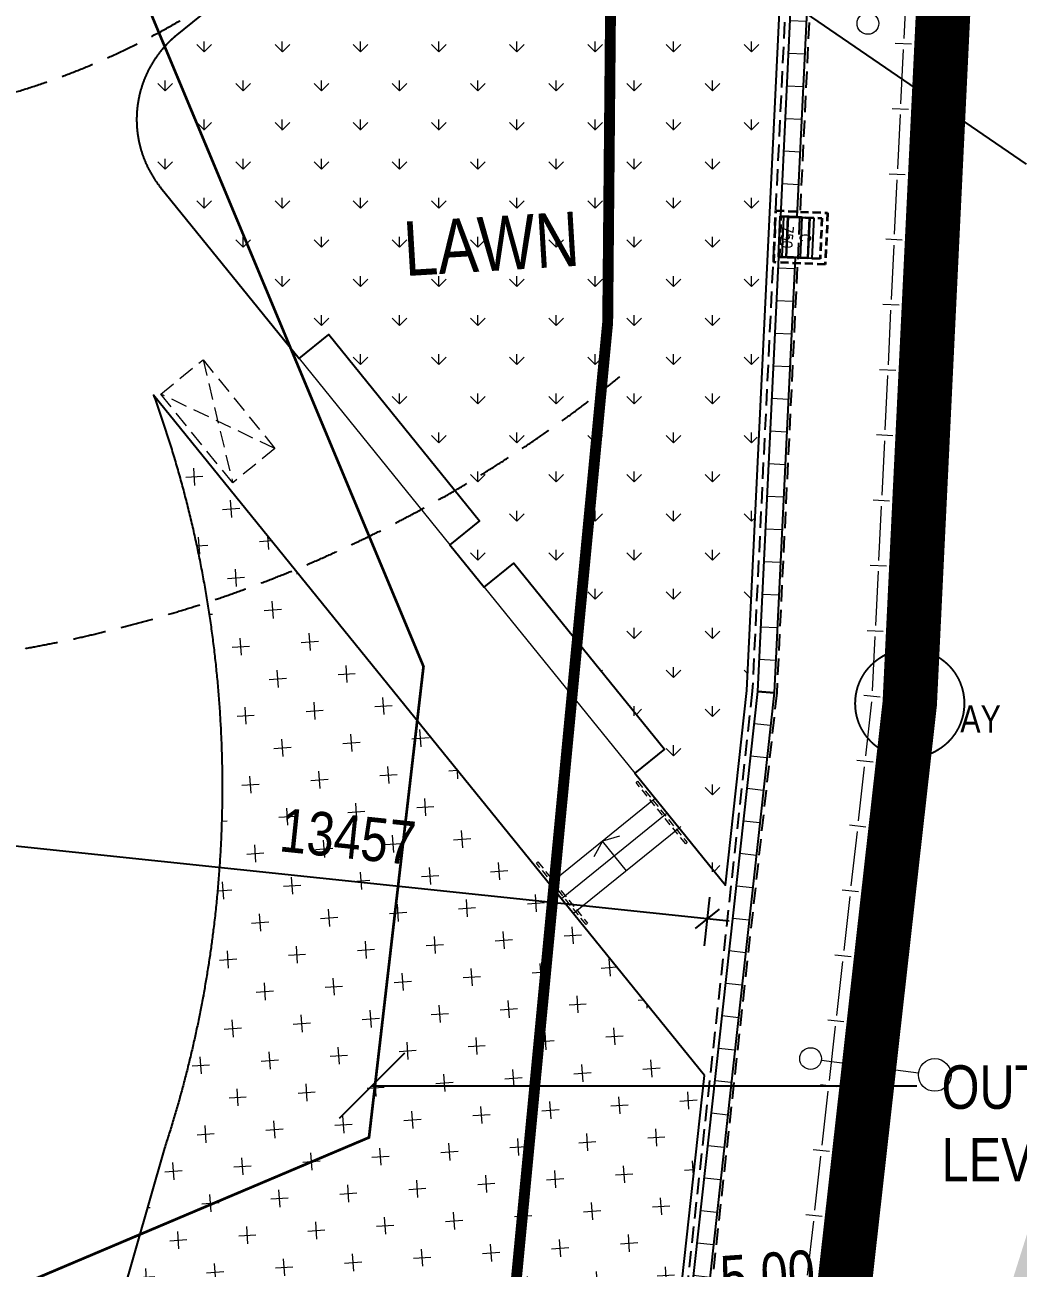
# Model space of a CAD drawing. Header units: millimetres. Extents: x 834681283 to 835686922, y 817551134 to 819407044.
# Drawn here: x 835321421 to 835339667, y 818151943 to 818174784 of the extents above; entities that cross this region are included whole.
import ezdxf
from ezdxf.enums import TextEntityAlignment as Align
from ezdxf.xclip import XClip

# ---------------------------------------------------------------- set-up
doc = ezdxf.new("R2010")
doc.units = ezdxf.units.MM
doc.header["$LTSCALE"] = 1200
doc.header["$MEASUREMENT"] = 0
doc.header["$XCLIPFRAME"] = 0
for name, pattern in [('P01-MAAN-P-EVA$0$HIDDENX2', [0.75, 0.5, -0.25]), ('P01-MAGP-EVA-GREENERY$0$HIDDEN', [0.375, 0.25, -0.125]), ('P01-MAGP-EVA-GREENERY$0$HIDDEN2', [0.1875, 0.125, -0.0625]), ('P01-MAGP-EVA-GREENERY$0$HIDDENX2', [0.75, 0.5, -0.25]), ('SITE BOUNDARY$0$CENTER', [2, 1.25, -0.25, 0.25, -0.25]), ('SITE BOUNDARY$0$DASHDOT', [1, 0.5, -0.25, 0, -0.25]), ('SITE BOUNDARY$0$PHANTOM', [2.5, 1.25, -0.25, 0.25, -0.25, 0.25, -0.25])]:
    doc.linetypes.add(name, pattern=pattern)
doc.layers.get('Defpoints').update_dxf_attribs({"color": 15})
for name, color, linetype, lineweight in [('12027_SITE$0$00_Base_Plan', 8, 'Continuous', 18), ('AR-DIM_AR_', 4, 'Continuous', 25), ('P01-MAAN-P-EVA$0$AR-F-LEV_AR_BS_', 4, 'Continuous', 25), ('P01-MAAN-P-EVA$0$DW-TXT', 7, 'Continuous', 13), ('P01-MAGP-EVA-GREENERY$0$A-WALL', 7, 'Continuous', 5), ('P01-MAGP-EVA-GREENERY$0$AC-DUCT', 8, 'P01-MAGP-EVA-GREENERY$0$HIDDEN2', 13), ('P01-MAGP-EVA-GREENERY$0$AR-FURN_AR_', 9, 'Continuous', 13), ('P01-MAGP-EVA-GREENERY$0$AR-HATCH_AR_', 8, 'Continuous', 13), ('P01-MAGP-EVA-GREENERY$0$AR-STAIR_AR_BS_MI_', 7, 'Continuous', 18), ('P01-MAGP-EVA-GREENERY$0$DR-FLD', 8, 'Continuous', 25), ('P01-MAGP-EVA-GREENERY$0$DR-PIT', 8, 'P01-MAGP-EVA-GREENERY$0$HIDDEN2', 35), ('P01-MAGP-EVA-GREENERY$0$RLP340', 8, 'P01-MAGP-EVA-GREENERY$0$HIDDEN2', 5), ('SITE BOUNDARY$0$AR-SIMS_BL_400', 1, 'SITE BOUNDARY$0$PHANTOM', 140)]:
    doc.layers.add(name, color=color, linetype=linetype, lineweight=lineweight)
for name, color, linetype in [('P01-MAAN-P-EVA$0$ADA08640', 2, 'Continuous'), ('P01-MAAN-P-EVA$0$AW-TXT-FS', 4, 'Continuous'), ('P01-MAGP-EVA-GREENERY$0$AR-FS-AR-EVA', 8, 'Continuous'), ('P01-MAGP-EVA-GREENERY$0$AR-LANDS_AR_MI_', 9, 'Continuous'), ('P01-MAGP-EVA-GREENERY$0$SURFACE CHANNEL', 8, 'Continuous'), ('SITE BOUNDARY$0$AR-SIMS_BL_SB_400', 4, 'SITE BOUNDARY$0$PHANTOM'), ('SITE BOUNDARY$0$AR-SITE-TXT_AR_BS_', 4, 'Continuous'), ('SITE BOUNDARY$0$XIQU-RLP0830A', 6, 'Continuous')]:
    doc.layers.add(name, color=color, linetype=linetype)
doc.layers.add('P01-MAGP-EVA-GREENERY$0$0L_UTIL_MANHOLE LID SIZE', color=8, linetype='Continuous', plot=False)
doc.styles.add('ARIAL', font='arial.ttf', dxfattribs={"width": 0.8})
doc.styles.add('P01-MAAN-P-EVA$0$ARIAL', font='arial.ttf', dxfattribs={"width": 0.8})
doc.styles.add('P01-MAAN-P-EVA$0$RLP-SIMPLEX', font='simplex.shx', dxfattribs={"width": 0.8})
doc.styles.add('P01-MAAN-P-EVA$0$Style-Arial', font='arial.ttf')
doc.styles.add('P01-MAGP-EVA-GREENERY$0$simplex', font='SIMPLEX.shx', dxfattribs={"width": 0.8})
doc.styles.add('SITE BOUNDARY$0$CAD_2500_2.5mm', font='arial.ttf', dxfattribs={"height": 6.250000000000001})
doc.dimstyles.new('DIM-500', dxfattribs={"dimscale": 400, "dimtxt": 2, "dimasz": 1, "dimexe": 1, "dimexo": 1, "dimgap": 1, "dimtad": 1, "dimdec": 0, "dimrnd": 0.1, "dimdsep": 46, "dimtxsty": 'ARIAL', "dimblk1": 'OBLIQUE', "dimblk2": 'OBLIQUE', "dimsah": 1, "dimcen": 5, "dimdle": 1, "dimclrd": 8, "dimclre": 8, "dimclrt": 4, "dimadec": 3, "dimazin": 2, "dimtfac": 1, "dimtdec": 0, "dimtix": 1, "dimtmove": 2, "dimatfit": 0, "dimldrblk": 'OBLIQUE', "dimfxl": 1, "dimtolj": 1, "dimarcsym": 0})
doc.dimstyles.new('P01-MAAN-P-EVA$0$DIM-500', dxfattribs={"dimscale": 400, "dimtxt": 2, "dimasz": 1, "dimexe": 1, "dimexo": 1, "dimgap": 1, "dimtad": 1, "dimdec": 0, "dimrnd": 0.1, "dimdsep": 46, "dimtxsty": 'P01-MAAN-P-EVA$0$ARIAL', "dimblk1": 'P01-MAAN-P-EVA$0$_OBLIQUE', "dimblk2": 'P01-MAAN-P-EVA$0$_OBLIQUE', "dimsah": 1, "dimcen": 5, "dimdle": 1, "dimclrd": 8, "dimclre": 8, "dimclrt": 4, "dimadec": 3, "dimazin": 2, "dimtfac": 1, "dimtdec": 0, "dimtix": 1, "dimtmove": 2, "dimatfit": 0, "dimldrblk": 'P01-MAAN-P-EVA$0$_OBLIQUE', "dimfxl": 1, "dimtolj": 1, "dimarcsym": 0})

# ---------------------------------------------------------------- blocks, each defined once
blk = doc.blocks.new('SITE BOUNDARY$0$x-boundary')
at = {"layer": 'Defpoints', "color": 30, "linetype": 'SITE BOUNDARY$0$DASHDOT', "const_width": 1, "flags": 128}
blk.add_lwpolyline([(834949.3954564634, 818181.6126474156), (834966.1220000002, 818181.875), (835118.343, 818191.353), (835121.7105681469, 818191.5577918736, 0.3472249984914402), (835144.525800356, 818179.0100601336), (835205.8388638046, 818189.2638885644), (835226.760311512, 818192.7627352992, 0.04236734534605296), (835251.3438937684, 818199.0501133072), (835253.4962581748, 818199.8746463032), (835336.548, 818205.447), (835336.791, 818204.998), (835338.0059999999, 818193.445), (835338.387, 818177.043), (835337.676, 818162.317), (835336.3740000001, 818150.707), (835335.943, 818146.535), (835335.078, 818138.01), (835334.561, 818125.55), (835334.745, 818110.3709999999), (835335.806, 818094.515), (835339.776, 818071.453), (835344.225, 818019.2459999999), (835265.0079999999, 818008.1570059188), (835250.1450000006, 818006.082), (835219.5149999999, 818003.188), (835170.7829999999, 817998.958), (834937.715, 817969.156), (834936.337, 817964.5340000001), (834919.733, 817960.869036), (834910.448, 817961.875), (834892.2609999999, 817958.575), (834867.11, 817956.1579999999), (834854.7629999999, 817954.218), (834831.796, 817952.938), (834809.122, 817948.913), (834805.332, 817949.701), (834786.498, 817945.16), (834739.363, 817940.207), (834722.401, 817937.921), (834717.8940000001, 817936.6490000001), (834708.2590399999, 817935.0490000001), (834694.5809999999, 817933.5090000001), (834687.683, 817936.854), (834552.2509999999, 817919.4890000001), (834427.4809999999, 817871.8559976991), (834422.426, 817865.90602), (834398.36, 817846.373992), (834371.127, 817819.016), (834357.334, 817802.65), (834345.460018, 817778.03), (834335.418, 817757.9190000001, -0.3055422434766821), (834321.1309999999, 817746.233), (834302.565, 817746.0080385001), (834292.36, 817748.208), (834267.6009999999, 817746.622), (834095.099, 817746.458), (834084.478, 817748.7490000001), (834079.554, 817752.5240000001), (834078.066, 817752.6199630001), (834069.088, 817746.181), (834066.2109999999, 817746.056), (834061.445, 817746.7729999999), (834056.724, 817746.618), (834047.613, 817747.372), (834032.030983, 817756.594), (834014.286, 817769.672), (833995.2170000001, 817786.385), (833980.295, 817801.7629999999), (833962.533, 817823.975), (833953.531, 817838.011), (833947.358, 817854.992), (833946.924, 818070.715, -0.2154508515418256), (834003.5669999999, 818209.6619804449), (834003.5129999999, 818271.667), (834240.0059999999, 818271.9090000001), (834328.819, 818399.5030062578), (834368.25, 818372.187), (834334.0040000001, 818320.998), (834339.8389999826, 818317.115000011, -0.4149358039952789), (834340.6700001019, 818312.9480001539), (834325.1040000004, 818289.698, -0.3405885872195328), (834311.2229998113, 818285.0279999999, 0.3847237820261966), (834290.2579999996, 818276.0959999999, -0.0458058889657817), (834261.1319999867, 818214.4920000001), (834162.9800000002, 818056.875, 0.2356932062222075), (834159.885, 818024.2), (834158.3459999999, 818022.4049999999, 0.2102691850557803), (834181.316, 818000.738), (834182.8130000001, 818002.485, 0.2311735244485605), (834214.984000002, 818007.15), (834353.4700000021, 818101.5090000001, 0.02563671911603136), (834365.515999998, 818111.3049999982), (834369.3020000014, 818114.837), (834377.863, 818123.104, -0.4178936957615127), (834382.132, 818123.056), (834386.2199999987, 818118.822, 0.4262022271463924), (834389.1280000036, 818118.6900000033), (834428.7900000004, 818156.9890000001, -0.5375997577145221), (834433.6760000006, 818155.9040000001), (834433.728, 818152.4870000001), (834438.2799999999, 818169.875), (834460.8249999995, 818185.6390000001, -0.3901729404018224), (834489.6799999999, 818188.941), (834492.8119999999, 818186.375), (834497.7500000019, 818181.8120000004, 0.1251081027996165), (834546.3119999999, 818161.687), (834570.5620000005, 818158.5), (834615.0619999996, 818157.312), (834652.5619999999, 818159.937), (834669.6814234746, 818161.9059850451), (834700.2167568029, 818162.108325962), (834709.8281342128, 818162.6720262696), (834837.9847178684, 818163.5212497002, 0.02644429543037592), (834854.445244273, 818164.501851758, 0.001856966815730646), (834855.5961878177, 818164.6360715672, 0.05525627884412565), (834860.3160539342, 818165.7422156282, 0.2310861750518882), (834874.0166033007, 818180.130981288), (834880.6890000012, 818180.535), (834904.7433445249, 818180.9122877186, 0.07731153682373477), (834909.1861099771, 818172.2806775658, 0.2675364860743751), (834920.0296747052, 818167.4602500092, 0.03637713302788992), (834937.2444777816, 818170.5438335758, 0.2494171956158532)], format="xyb", close=True, dxfattribs=at)
at = {"layer": 'Defpoints', "color": 30}
blk.add_circle((835337.6760000166, 818162.317299989), 1, dxfattribs=at)
at = {"layer": 'Defpoints', "color": 30, "style": 'SITE BOUNDARY$0$CAD_2500_2.5mm', "oblique": 359.9999987515612, "width": 0.8}
blk.add_text('AZ', height=5, rotation=359.909184058951, dxfattribs=at).set_placement((835339.0259521211, 818150.0535641831))
blk = doc.blocks.new('SITE BOUNDARY')
at = {"layer": 'SITE BOUNDARY$0$AR-SIMS_BL_400', "ltscale": 3, "const_width": 0.2}
blk.add_lwpolyline([(835205.967713655, 818187.3215969054), (835227.4017731363, 818191.1423574201, 0.04919379695137301), (835256.6874020555, 818199.3961517689), (835258.8234410972, 818200.232073454), (835285.938085068, 818202.0513295376), (835285.9727178891, 818201.4156632093), (835309.2716431464, 818202.6718212748), (835309.2208451042, 818203.6140114499), (835336.548215934, 818205.4478256224), (835336.7910000669, 818204.998000004), (835338.0060000003, 818193.445), (835338.3870000002, 818177.043), (835337.6760000006, 818162.317), (835336.3740000002, 818150.7069999996), (835335.9430000004, 818146.5350000003), (835335.0780000007, 818138.0100000005), (835334.5610000003, 818125.5499999999), (835334.7450000006, 818110.3709999997), (835335.6156377018, 818097.3093875501), (835212.7614046936, 818088.7203368283)], format="xyb", close=True, dxfattribs=at)
at = {"layer": 'SITE BOUNDARY$0$AR-SIMS_BL_400', "color": 4}
blk.add_circle((835337.6760000669, 818162.317000004), 0.4, dxfattribs=at)
at = {"layer": 'SITE BOUNDARY$0$AR-SIMS_BL_SB_400', "ltscale": 5, "const_width": 0.5}
blk.add_lwpolyline([(835057.2545908584, 818187.552443173), (835118.3382164289, 818191.3527021519), (835119.7278151001, 818191.4372147409, 0.3759908120747065), (835144.6618437314, 818176.3934268437), (835227.4017731363, 818191.1423574201, 0.0491937969499723), (835256.6874020555, 818199.3961517689), (835258.8234410972, 818200.232073454), (835285.938085068, 818202.0513295376), (835285.9727178891, 818201.4156632093), (835309.2716431464, 818202.6718212748), (835309.2208451042, 818203.6140114499), (835336.548215934, 818205.4478256224), (835336.7910000669, 818204.998000004), (835338.0060000003, 818193.445), (835338.3870000002, 818177.043), (835337.6760000006, 818162.317), (835336.3740000002, 818150.7069999996), (835335.9430000004, 818146.5350000003), (835335.0780000007, 818138.0100000005), (835334.5610000003, 818125.5499999999), (835334.7450000006, 818110.3709999997), (835335.6156373599, 818097.309387531), (835335.806, 818094.515), (835339.776, 818071.453)], format="xyb", dxfattribs=at)
at = {"layer": 'SITE BOUNDARY$0$XIQU-RLP0830A', "color": 212, "linetype": 'SITE BOUNDARY$0$CENTER', "ltscale": 0.8, "true_color": 0xb300b3, "const_width": 0.2}
blk.add_lwpolyline([(835253.3142603979, 818083.3750240112), (835255.0961056527, 818094.0481900069), (835286.8595096358, 818095.5898073158), (835320.0389396354, 818097.1393873137), (835327.5924196368, 818097.4920173134), (835329.543847488, 818097.582709993), (835329.3764846266, 818099.8408723108, -0.05534238246259673), (835330.4255170673, 818151.4921325732, 0.06463781945915717), (835330.9138293717, 818205.0722543845)], format="xyb", dxfattribs=at)
at = {"layer": 'Defpoints'}
blk.add_blockref('SITE BOUNDARY$0$x-boundary', (-7.830330895686188e-06, 7.990685761072314e-06), dxfattribs=at)
at = {"layer": 'SITE BOUNDARY$0$AR-SITE-TXT_AR_BS_', "color": 4, "style": 'SITE BOUNDARY$0$CAD_2500_2.5mm', "oblique": 359.9999987515612, "width": 0.8}
blk.add_text('AY', height=0.5, rotation=359.9091840593211, dxfattribs=at).set_placement((835338.6033416933, 818161.7833710283))
blk = doc.blocks.new('P01-MAAN-P-EVA$0$LEV1')
for p, q in [((0, 2.000000000043656), (0, -2.000000000043656)), ((-2.000000000043656, 0), (2.000000000043656, 0)), ((-0.9989641103552458, 0.04550501362336945), (0, 0.04550501362336945)), ((-0.9893575142723421, 0.1455050136255522), (0, 0.1455050136255522)), ((-0.969395320975309, 0.245505013627735), (0, 0.245505013627735)), ((0.9989641103552458, -0.04550501362336945), (0, -0.04550501362336945)), ((0.9893575142727968, -0.1455050136255522), (0, -0.1455050136255522)), ((0.969395320975309, -0.245505013627735), (0, -0.245505013627735)), ((0.9384169039385597, -0.3455050136299178), (0, -0.3455050136299178)), ((0.8952794440092475, -0.4455050136321006), (0, -0.4455050136321006)), ((0.838107558815409, -0.5455050136342834), (0, -0.5455050136342834)), ((0.7637560326502353, -0.6455050136364662), (0, -0.6455050136364662)), ((0.6665000185194003, -0.745505013638649), (0, -0.745505013638649)), ((0.5339674821098015, -0.8455050136408317), (0, -0.8455050136408317)), ((0.3256075386316297, -0.9455050136430145), (0, -0.9455050136430145))]:
    blk.add_line(p, q)
blk.add_circle((0, 0), 1.000000000021828)
blk = doc.blocks.new('P01-MAAN-P-EVA$0$F-LEV')
for p, q in [((-0.7637560326502353, 0.6455050136364662), (0, 0.6455050136364662)), ((-0.6665000185194003, 0.745505013638649), (0, 0.745505013638649)), ((-0.5339674821098015, 0.8455050136408317), (0, 0.8455050136408317)), ((-0.3256075386316297, 0.9455050136430145), (0, 0.9455050136430145)), ((-0.9384169039385597, 0.3455050136299178), (0, 0.3455050136299178)), ((-0.8952794440092475, 0.4455050136321006), (0, 0.4455050136321006)), ((-0.838107558815409, 0.5455050136342834), (0, 0.5455050136342834))]:
    blk.add_line(p, q)
blk.add_blockref('P01-MAAN-P-EVA$0$LEV1', (0, 0))
at = {"style": 'P01-MAAN-P-EVA$0$RLP-SIMPLEX', "width": 0.8}
blk.add_attdef('FFL', (1.499999999999545, 1.000000000000909), '', height=2, dxfattribs=at)
blk = doc.blocks.new('P01-MAAN-P-EVA$0$_OBLIQUE')
at = {"color": 0, "linetype": 'ByBlock'}
blk.add_line((-0.5, -0.5), (0.5, 0.5), dxfattribs=at)
blk = doc.blocks.new('P01-MAGP-EVA-GREENERY$0$CATCHPIT COVER')
at = {"layer": 'Defpoints', "ltscale": 25.4}
for points in [[(-0.5826596021652222, 1.311302185058594e-06), (749.4173398017883, 9.5367431640625e-07), (749.417339682579, -74.99999916553497), (-0.5826596021652222, -74.99999916553497)], [(-0.5826598405838013, -74.99999976158142), (749.4173398017883, -74.99999940395355), (749.4173395633698, -474.9999996423721), (-0.5826600790023804, -474.9999997615814)], [(7.417340040206909, -82.99999976158142), (741.4173400402069, -82.99999940395355), (741.4173398017883, -466.9999997615814), (7.41733980178833, -466.9999998807907)], [(-0.5826601982116699, -475.0000001192093), (749.417339682579, -475.0000002384186), (749.4173398017883, -550.0000002384186), (-0.5826601982116699, -550.0000004768372)]]:
    blk.add_lwpolyline(points, close=True, dxfattribs=at)
for points in [[(599.4173409938812, -75.00000071525574), (674.4173412322998, -75.00000071525574)], [(599.4173407554626, -475.0000003576279), (674.4173412322998, -475.0000001192093)]]:
    blk.add_lwpolyline(points, dxfattribs=at)
at = {"layer": 'P01-MAGP-EVA-GREENERY$0$0L_UTIL_MANHOLE LID SIZE', "ltscale": 25.4}
for points in [[(149.4173415899277, -75), (74.4173412322998, -75.00000071525574)], [(149.4173413515091, -475.0000005960464), (74.4173413515091, -475.0000002384186)]]:
    blk.add_lwpolyline(points, dxfattribs=at)
at = {"layer": 'P01-MAGP-EVA-GREENERY$0$DR-PIT', "linetype": 'P01-MAGP-EVA-GREENERY$0$HIDDEN2'}
for points in [[(849.4322682970418, -699.9894439444189), (-100.5826595862707, -700.0897376228927), (-100.5826597373114, 250.2770612496669), (849.2907991570135, 247.6489475879261)], [(749.4173401594162, -600.0000020265579), (-0.5826596021652222, -600.0791800022125), (-0.5826597213745117, 149.9999980926514), (749.3056854009628, 147.92520403862)]]:
    blk.add_lwpolyline(points, close=True, dxfattribs=at)
at = {"layer": 'Defpoints', "ltscale": 25.4, "insert": (376.9602319002151, -305.1744832992554), "char_height": 199.9999999999999, "attachment_point": 5, "style": 'P01-MAGP-EVA-GREENERY$0$simplex'}
blk.add_mtext_dynamic_manual_height_columns('C\\P750', width=936.644001029827, gutter_width=2.5, heights=[0], dxfattribs=at)
blk = doc.blocks.new('P01-MAGP-EVA-GREENERY$0$ST-ARR')
at = {"color": 4}
blk.add_lwpolyline([(-305.5555555554456, -124.9999999999854), (5.820766091346741e-11, 1.455191522836685e-11), (305.5555555556202, -124.9999999999854)], dxfattribs=at)
blk = doc.blocks.new('P01-MAGP-EVA-GREENERY')
at = {"layer": 'P01-MAGP-EVA-GREENERY$0$AR-HATCH_AR_'}
h = blk.add_hatch(dxfattribs=at)
h.set_pattern_fill('GRASS', color=256, scale=40, style=0)
h.set_pattern_definition([(90, (-18711.63412451744, -323.1979193687439), (-718.4204896000002, 718.4204896000003), [190.5, -1246.3409792]), (45.00000000000001, (-18711.63412451744, -323.1979193687439), (-718.4204896855327, 718.4204896855334), [190.5, -825.5000000000006]), (135, (-18711.63412451744, -323.1979193687439), (-718.4204896855334, -718.4204896855327), [190.5, -825.5000000000006])])
edge = h.paths.add_edge_path()
edge.add_line((835335292.2712258, 818175153.3878969), (835333723.451291, 818175043.7137378))
edge.add_line((835333723.451291, 818175043.7137378), (835333568.3063005, 818177263.3001584))
edge.add_line((835333568.3063005, 818177263.3001584), (835332651.5302926, 818177199.2192091))
edge.add_line((835332651.5302926, 818177199.2192091), (835332379.5539614, 818181089.7001171))
edge.add_line((835332379.5539614, 818181089.7001171), (835335296.9321941, 818181293.6502311))
edge.add_line((835335296.9321941, 818181293.6502311), (835335235.6492873, 818183523.7926437))
edge.add_line((835335235.6492873, 818183523.7926437), (835324215.1855614, 818174600.3753556))
edge.add_arc((835325473.7599932, 818173046.0297059), 1999.99999978098, 128.997554178979, 218.9975794825329)
edge.add_line((835323919.4148993, 818171787.4545877), (835326458.2359874, 818168652.0008192))
edge.add_line((835326458.2359874, 818168652.0008192), (835327002.2559634, 818169092.5011271))
edge.add_line((835327002.2559634, 818169092.5011271), (835329771.1199726, 818165672.9409074))
edge.add_line((835329771.1199726, 818165672.9409074), (835329227.1012503, 818165232.4416142))
edge.add_line((835329227.1012503, 818165232.4416142), (835329856.3888104, 818164455.2690674))
edge.add_line((835329856.3888104, 818164455.2690674), (835330400.4072459, 818164895.7681284))
edge.add_line((835330400.4072459, 818164895.7681284), (835333169.2712555, 818161476.2079086))
edge.add_line((835333169.2712555, 818161476.2079086), (835332625.2540731, 818161035.7098633))
edge.add_line((835332625.2540731, 818161035.7098633), (835334291.3275766, 818158978.1027039))
edge.add_line((835334291.3275766, 818158978.1027039), (835334683.9138342, 818162553.2881154))
edge.add_line((835334683.9138342, 818162553.2881154), (835335292.2712258, 818175153.3878969))
h = blk.add_hatch(dxfattribs=at)
h.set_pattern_fill('_USER', color=256, scale=600, angle=90, style=0, pattern_type=0)
h.set_pattern_definition([(177.2357946116479, (835335304.9104294, 818171268.0068337), (-28.93546339320809, -599.3018763179541), [])])
h.paths.add_polyline_path([(835335304.9104294, 818171268.0068337), (835335585.4306041, 818177078.0491704), (835335885.5987616, 818177074.2939028), (835335604.6229823, 818171254.815255)])
h = blk.add_hatch(dxfattribs=at)
h.set_pattern_fill('_USER', color=256, scale=600, angle=90, style=0, pattern_type=0)
h.set_pattern_definition([(177.235794611093, (835335182.5948737, 818162513.9067644), (-28.93546339901218, -599.3018763176749), [])])
h.paths.add_polyline_path([(835335568.4533249, 818170505.6811162), (835335182.5948737, 818162513.9067644), (835334883.3862497, 818162537.5355747), (835335268.7407715, 818170518.872694)])
h = blk.add_hatch(dxfattribs=at)
h.set_pattern_fill('CROSS', color=256, scale=100.0000000000001, style=0)
h.set_pattern_definition([(3.998948738173892, (835214888.6500797, 818166455.2138543), (589.170246304936, 677.7377227725948), [317.5000000000002, -952.5000000000014]), (93.99894873817387, (835215058.0845106, 818166307.9212928), (-677.7377227725948, 589.170246304936), [317.5, -952.5000000000006])])
edge = h.paths.add_edge_path()
edge.add_line((835333907.1802812, 818155479.7688212), (835323784.9881405, 818167980.724266))
edge.add_arc((835303836.5511309, 818160777.7321398), 21209.0366282991, -7.030235953955582, 19.85366410578331, ccw=False)
edge.add_arc((835303807.6138045, 818160768.3044916), 21236.60643316784, 341.83056204054003, 353.00456383887234, ccw=False)
edge.add_line((835323985.3315765, 818154146.1327701), (835322656.6242651, 818149510.5171216))
edge.add_line((835322656.6242651, 818149510.5171216), (835324331.4181284, 818147442.138738))
edge.add_line((835324331.4181287, 818147442.1387377), (835324875.4390703, 818147882.6398282))
edge.add_line((835324875.4390697, 818147882.6398289), (835327644.3030785, 818144463.079608))
edge.add_line((835327644.3030791, 818144463.0796076), (835327100.2821403, 818144022.5785195))
edge.add_line((835327100.2821399, 818144022.5785191), (835328044.2130526, 818142856.8193548))
edge.add_line((835328044.2130529, 818142856.8193551), (835328588.2339888, 818143297.3204399))
edge.add_line((835328588.2339888, 818143297.3204399), (835331357.0979973, 818139877.7602191))
edge.add_line((835331357.0979971, 818139877.7602187), (835330813.0770644, 818139437.2591363))
edge.add_line((835330813.0770648, 818139437.2591367), (835332070.2188885, 818137884.683008))
edge.add_line((835332070.2188882, 818137884.683008), (835332084.2896975, 818138223.7977283))
edge.add_line((835332084.2896975, 818138223.7977283), (835332959.5742233, 818146850.1561229))
edge.add_line((835332959.5742233, 818146850.1561229), (835333907.1802812, 818155479.7688212))
h = blk.add_hatch(dxfattribs=at)
h.set_pattern_fill('_USER', color=256, scale=600, angle=90.00000000000001, style=0, pattern_type=0)
h.set_pattern_definition([(173.7335346209377, (835335182.5948735, 818162513.9067641), (-65.49152242178398, -596.415006929636), [])])
h.paths.add_polyline_path([(835333456.8118638, 818146797.6301048), (835333158.4692794, 818146829.1457158), (835334883.3862497, 818162537.5355748), (835335182.5948737, 818162513.9067645)])
at = {"layer": 'P01-MAGP-EVA-GREENERY$0$A-WALL', "linetype": 'P01-MAGP-EVA-GREENERY$0$HIDDEN', "const_width": 50.00000000000006}
blk.add_lwpolyline([(835274088.9610943, 818171947.1061788), (835273240.7732723, 818184079.9562244), (835288739.3552431, 818185815.7830609), (835283325.3747799, 818196482.6521236), (835284864.6730961, 818198112.2882051), (835310687.5471095, 818199917.5233462), (835323478.3522729, 818175609.8955871), (835328743.4670234, 818162996.7864552), (835327742.3246652, 818154343.0262414), (835316534.7638806, 818149596.72662), (835319855.7407883, 818141557.6319972), (835318710.4108881, 818137563.7633592), (835313438.4613312, 818134959.6445372)], dxfattribs=at)
at = {"layer": 'P01-MAGP-EVA-GREENERY$0$AC-DUCT', "ltscale": 2}
for p, q in [((835324693.5215132, 818168631.1821657), (835325237.866238, 818166369.8354826)), ((835326015.0350574, 818166999.1276455), (835323916.3526938, 818168001.8900032))]:
    blk.add_line(p, q, dxfattribs=at)
blk.add_lwpolyline([(835323916.3526937, 818168001.8900033), (835324693.5215129, 818168631.1821657), (835326015.0350572, 818166999.1276457), (835325237.866238, 818166369.8354826)], close=True, dxfattribs=at)
at = {"layer": 'P01-MAGP-EVA-GREENERY$0$AR-FS-AR-EVA', "linetype": 'P01-MAGP-EVA-GREENERY$0$HIDDENX2'}
blk.add_arc((835317185.6660734, 818187051.1630803), 14100.00000000001, 250.1968909358194, 308.9975561377693, dxfattribs=at)
at = {"layer": 'P01-MAGP-EVA-GREENERY$0$AR-FURN_AR_'}
for points in [[(835327002.2559628, 818169092.5011272), (835326458.2350188, 818168652.0000353), (835329227.0990267, 818165232.4398139), (835329771.1199719, 818165672.9409075)], [(835330400.4072452, 818164895.7681286), (835329856.3863019, 818164455.2670368), (835332625.2503086, 818161035.7068151), (835333169.2712551, 818161476.2079091)]]:
    blk.add_lwpolyline(points, close=True, dxfattribs=at)
at = {"layer": 'P01-MAGP-EVA-GREENERY$0$AR-HATCH_AR_'}
blk.add_lwpolyline([(835336548.2159352, 818205447.8256238), (835336791.0000678, 818204998.0000055), (835338006.0000677, 818193445.000006), (835338387.0000678, 818177043.0000056), (835337676.0000678, 818162317.0000048), (835336374.000069, 818150707.0000061), (835335943.0000682, 818146535.0000048), (835335078.000002, 818138010.0000019), (835334561.0000678, 818125550.0000057), (835334745.0000684, 818110371.0000049), (835335444.8404423, 818099871.749027)], dxfattribs=at)
at = {"layer": 'P01-MAGP-EVA-GREENERY$0$AR-LANDS_AR_MI_'}
for points in [[(835335296.9321942, 818181293.6502311), (835335235.6492873, 818183523.7926437), (835324215.1855618, 818174600.3753563, 0.4142136917371972), (835323919.4148993, 818171787.4545877), (835326458.2359874, 818168652.0008192), (835327002.2559634, 818169092.5011271), (835329771.1199726, 818165672.9409074), (835329227.1012503, 818165232.4416142), (835329856.3888104, 818164455.2690674), (835330400.4072459, 818164895.7681284), (835333169.2712555, 818161476.2079086), (835332625.2540731, 818161035.7098633), (835334291.3275766, 818158978.1027039), (835334683.9138342, 818162553.2881154), (835335292.2712258, 818175153.3878969), (835333723.451291, 818175043.7137378), (835333568.3063005, 818177263.3001584), (835332651.5302926, 818177199.2192091), (835332379.5539614, 818181089.7001171)], [(835333907.1802812, 818155479.7688212), (835323784.9881408, 818167980.724266, -0.1178441523568255), (835324886.1318783, 818158181.8921899, -0.04879445015033586), (835323985.3315765, 818154146.1327701), (835322656.6242651, 818149510.5171216), (835324331.4181287, 818147442.1387377), (835324875.4390697, 818147882.6398289), (835327644.3030791, 818144463.0796076), (835327100.2821399, 818144022.5785191), (835328044.2130529, 818142856.8193551), (835328588.2339888, 818143297.3204399), (835331357.0979971, 818139877.7602187), (835330813.0770648, 818139437.2591367), (835332070.2188882, 818137884.683008), (835332084.2896975, 818138223.7977283), (835332959.5742233, 818146850.1561229)]]:
    blk.add_lwpolyline(points, format="xyb", close=True, dxfattribs=at)
at = {"layer": 'P01-MAGP-EVA-GREENERY$0$AR-STAIR_AR_BS_MI_'}
blk.add_line((835332469.6478835, 818159241.6095619), (835332029.146813, 818159785.6305237), dxfattribs=at)
at = {"layer": 'P01-MAGP-EVA-GREENERY$0$AR-STAIR_AR_BS_MI_', "ltscale": 25.4}
for points in [[(835333000.6096743, 818160572.2472165), (835331057.6834588, 818158999.0134319)], [(835333220.8619316, 818160300.2381299), (835331277.935716, 818158727.0043453)], [(835333441.1141888, 818160028.2290432), (835331498.1879733, 818158454.9952587)]]:
    blk.add_lwpolyline(points, dxfattribs=at)
at = {"layer": 'P01-MAGP-EVA-GREENERY$0$DR-FLD', "ltscale": 0.15}
for points in [[(835335304.9104294, 818171268.0068337), (835335585.4306041, 818177078.0491704), (835335885.5987616, 818177074.2939028), (835335604.6229823, 818171254.815255)], [(835335568.4533249, 818170505.6811162), (835335182.5948737, 818162513.9067644), (835334883.3862497, 818162537.5355747), (835335268.7407715, 818170518.872694)], [(835333456.8118638, 818146797.6301048), (835333158.4692794, 818146829.1457158), (835334883.3862497, 818162537.5355748), (835335182.5948737, 818162513.9067645)]]:
    blk.add_lwpolyline(points, close=True, dxfattribs=at)
at = {"layer": 'P01-MAGP-EVA-GREENERY$0$DR-FLD', "ltscale": 25.4}
blk.add_lwpolyline([(835335296.9178303, 818171268.3586206), (835335696.5309441, 818171250.7700081), (835335663.5522984, 818170501.4954206), (835335263.9391838, 818170519.084032)], close=True, dxfattribs=at)
at = {"layer": 'P01-MAGP-EVA-GREENERY$0$RLP340'}
for points in [[(835333559.9031512, 818159738.3990731), (835332647.5251849, 818160865.187783), (835332674.7262332, 818160887.2128363), (835333587.104199, 818159760.4241269), (835333559.9031508, 818159738.3990734)], [(835331729.6553605, 818158256.4228958), (835330817.1987385, 818159383.3122674), (835330844.3997868, 818159405.3373207), (835331756.8564084, 818158278.4479495), (835331729.6553601, 818158256.422896)]]:
    blk.add_lwpolyline(points, dxfattribs=at)
at = {"layer": 'P01-MAGP-EVA-GREENERY$0$SURFACE CHANNEL', "linetype": 'P01-MAGP-EVA-GREENERY$0$HIDDEN'}
for points in [[(835335615.8322738, 818190840.7798926), (835335935.6267872, 818177073.668026), (835335232.4629768, 818162509.9686291), (835333506.5356266, 818146792.3774958), (835332633.1365863, 818138184.6014789), (835332110.3841325, 818125585.9623946), (835332295.9885448, 818110274.6071665), (835333093.3134983, 818098312.8582946), (835329432.6980637, 818098139.1564573), (835329330.3392849, 818100293.1886384)], [(835335166.074069, 818190825.1448061), (835335485.3745525, 818177079.3009275), (835334783.6500418, 818162545.4118456), (835333059.0217515, 818146839.6509229), (835332184.0800407, 818138216.6711372), (835331660.2710016, 818125592.5677303), (835331846.170101, 818110256.902361), (835332613.8025352, 818098740.6110982), (835329860.8325741, 818098609.9784348), (835329779.8320683, 818100314.5483625)]]:
    blk.add_lwpolyline(points, dxfattribs=at)
at = {"layer": 'P01-MAGP-EVA-GREENERY$0$AR-STAIR_AR_BS_MI_', "xscale": -1, "rotation": 38.99756358115159}
blk.add_blockref('P01-MAGP-EVA-GREENERY$0$ST-ARR', (835332029.146813, 818159785.6305237), dxfattribs=at)
at = {"layer": 'P01-MAGP-EVA-GREENERY$0$DR-PIT', "rotation": 267.4798044071021}
blk.add_blockref('P01-MAGP-EVA-GREENERY$0$CATCHPIT COVER', (835335912.7622491, 818171240.0732654), dxfattribs=at)
blk = doc.blocks.new('_OBLIQUE')
at = {"color": 0, "linetype": 'ByBlock'}
blk.add_line((-0.5, -0.5), (0.5, 0.5), dxfattribs=at)
blk = doc.blocks.new('*D146')
at = {"layer": 'AR-DIM_AR_', "color": 8, "lineweight": -2, "transparency": 16777216}
for p, q in [((835320545.0599025, 818159465.910393), (835320618.1258447, 818160162.0871881)), ((835334357.7445973, 818158317.8740292), (835320178.558908, 818159806.0241203)), ((835333908.155301, 818157866.3173018), (835334001.6815296, 818158757.4409659))]:
    blk.add_line(p, q, dxfattribs=at)
at = {"layer": 'Defpoints', "color": 0, "transparency": 16777216}
for p in [(835320576.3739102, 818159764.2721859), (835320503.307968, 818159068.0953908), (835333866.4033666, 818157468.5022995)]:
    blk.add_point(p, dxfattribs=at)
at = {"layer": 'AR-DIM_AR_', "color": 8, "lineweight": -2, "transparency": 16777216, "xscale": 400, "yscale": 400, "zscale": 400}
for p, rotation in [((835320576.3739102, 818159764.2721859), 174.008562544401), ((835333959.9295951, 818158359.6259637), 354.008562544401)]:
    blk.add_blockref('_OBLIQUE', p, dxfattribs=dict(at, rotation=rotation))
at = {"layer": 'AR-DIM_AR_', "color": 4, "transparency": 16777216, "insert": (835327352.5669873, 818159866.2626263), "char_height": 800, "attachment_point": 5, "rotation": 354.008562544401, "style": 'ARIAL'}
blk.add_mtext('\\A1;13457', dxfattribs=at)
blk = doc.blocks.new('12027_SITE$0$RAILING')
at = {"layer": '12027_SITE$0$00_Base_Plan'}
for p, q in [((-1.199999999953434, 0.15), (-1.199999999953434, -0.15)), ((-1.099999999976717, 0), (-0.1000000000931323, 0))]:
    blk.add_line(p, q, dxfattribs=at)
blk = doc.blocks.new('12027_SITE')
at = {"layer": '12027_SITE$0$00_Base_Plan'}
blk.add_line((835336.0532060221, 818155.7656967407), (835337.8374458973, 818155.5305012414), dxfattribs=at)
for centre, radius in [((835336.9072795983, 818174.8099073826), 0.2), ((835335.8549213074, 818155.7918342983), 0.2), ((835338.1348729695, 818155.4912949051), 0.3)]:
    blk.add_circle(centre, radius, dxfattribs=at)
for p, rotation in [((835337.5601858184, 818174.4336733571), 267.243464065374), ((835337.5024753339, 818173.2350618688), 267.243464065374), ((835337.4447648494, 818172.0364503805), 267.243464065374), ((835337.3870543649, 818170.8378388921), 267.243464065374), ((835337.3293438804, 818169.6392274038), 267.243464065374), ((835337.2716333959, 818168.4406159155), 267.243464065374), ((835337.2139229114, 818167.2420044271), 267.243464065374), ((835337.156212427, 818166.0433929388), 267.243464065374), ((835337.0985019425, 818164.8447814505), 267.243464065374), ((835337.040791458, 818163.6461699621), 267.243464065374), ((835336.9830809735, 818162.4475584738), 267.243464065374), ((835336.8524472112, 818161.2546901575), 263.7503116052162), ((835336.7187224483, 818160.0621643978), 263.6018236177184), ((835336.5849976855, 818158.869638638), 263.6018236177184), ((835336.4512729227, 818157.6771128782), 263.6018236177184), ((835336.3175481597, 818156.4845871185), 263.6018236177184), ((835336.1838233968, 818155.2920613588), 263.6018236177184), ((835336.0500986339, 818154.0995355991), 263.6018236177184), ((835335.9163738709, 818152.9070098394), 263.6018236177184), ((835335.782649108, 818151.7144840797), 263.6018236177184)]:
    blk.add_blockref('12027_SITE$0$RAILING', p, dxfattribs=dict(at, rotation=rotation))
blk = doc.blocks.new('P01-MAAN-P-EVA')
at = {"layer": 'P01-MAAN-P-EVA$0$ADA08640', "linetype": 'P01-MAAN-P-EVA$0$HIDDENX2'}
blk.add_lwpolyline([(835332351.4893862, 818168321.2991391, -0.2623481510862359), (835309020.8561052, 818164376.3780043, 0.1110384958658687), (835307279.4543014, 818164594.2364677), (835290334.6817642, 818163409.6549814, -0.09057112937831897), (835281727.8199991, 818164367.6923355, -0.09057112937831897)], format="xyb", dxfattribs=at)
at = {"layer": 'P01-MAAN-P-EVA$0$AR-F-LEV_AR_BS_'}
ref = blk.add_blockref('P01-MAAN-P-EVA$0$F-LEV', (835336298.3482996, 818150765.268303), dxfattribs=dict(at, xscale=399.9999999886597, yscale=400.0000000000001, zscale=400.0000000000002, rotation=3.998588288781939))
ref.add_attrib('FFL', '5.00', dxfattribs={"layer": '0', "height": 799.9999999999998, "rotation": 3.998591580459447, "style": 'P01-MAAN-P-EVA$0$Style-Arial', "width": 0.8}).set_placement((835335063.5629793, 818151822.7783897), align=Align.MIDDLE)
at = {"layer": 'P01-MAAN-P-EVA$0$AW-TXT-FS', "style": 'P01-MAAN-P-EVA$0$ARIAL', "width": 0.8}
blk.add_text('LAWN', height=999.9999999999999, rotation=3.41720713325583, dxfattribs=at).set_placement((835328407.8364391, 818170167.6697096))
at = {"layer": 'P01-MAAN-P-EVA$0$DW-TXT', "insert": (835338261.4916637, 818155668.7168627), "char_height": 800, "width": 10704.48157048225, "attachment_point": 1, "style": 'P01-MAAN-P-EVA$0$ARIAL'}
blk.add_mtext('\\pxt0,2,10;OUTLINE OF BASEMENT LEVEL 2 BELOW', dxfattribs=at)
at = {"layer": 'P01-MAAN-P-EVA$0$DW-TXT'}
for points in [[(835334411.4101504, 818175926.1943797), (835339814.4878567, 818172223.5331059)], [(835327796.1737754, 818155294.6228391), (835337803.339394, 818155294.6228391)]]:
    blk.add_leader(points, dimstyle='P01-MAAN-P-EVA$0$DIM-500', override={"dimasz": 3}, dxfattribs=at)

msp = doc.modelspace()

# ---------------------------------------------------------------- block references
ref = msp.add_blockref('SITE BOUNDARY', (0, 0), dxfattribs=dict(xscale=1000, yscale=1000, zscale=1000))
XClip(ref).set_block_clipping_path([(835171.4179906907, 818003.0079180738), (835381.5676709538, 818003.0079180738), (835380.9419443216, 818241.1415228392), (835171.4179906907, 818241.1415228392)])
ref = msp.add_blockref('12027_SITE', (0, 0), dxfattribs=dict(xscale=1000, yscale=1000, zscale=1000))
XClip(ref).set_block_clipping_path([(835171.4179906907, 818003.0079180738), (835381.5676709538, 818241.1415228392)])
ref = msp.add_blockref('P01-MAGP-EVA-GREENERY', (0, 0))
XClip(ref).set_block_clipping_path([(835304579.184374, 818174710.1626656), (835305796.165823, 818174873.3149368), (835307662.0338197, 818174689.8070786), (835310520.3633885, 818174065.1796945), (835313081.8681743, 818173026.565997), (835315581.7919986, 818171259.1109881), (835317651.2761323, 818169000.3924677), (835319046.8494221, 818167007.0337248), (835320133.4085228, 818164236.8954862), (835320669.2049217, 818161588.339545), (835320843.1778568, 818158211.368624), (835320023.4914253, 818155637.3225639), (835307775.6753732, 818112927.0695825), (835307486.5656325, 818111403.7745718), (835306472.3023188, 818108849.5676203), (835303557.4701333, 818104111.4948183), (835299124.0129836, 818101088.6384549), (835297415.7114913, 818099718.8653644), (835294427.9237889, 818098869.5449544), (835299696.7221286, 818083540.2194344), (835299696.7221286, 818003007.9180738), (835381567.6709538, 818003007.9180738), (835381567.6709538, 818241141.5228392), (835171417.9906907, 818241141.5228392), (835171417.9906907, 818003007.9180738), (835299646.7221286, 818003007.9180738), (835299646.7221286, 818083531.8665625), (835294380.6194693, 818098853.3491247), (835289071.6246588, 818097781.3911836), (835244007.6001352, 818094631.0239012), (835243402.3726704, 818094599.0591453), (835242636.0318141, 818094583.6296563), (835241827.5000405, 818094619.5304664), (835240278.7908783, 818094803.1013474), (835238615.9808831, 818095198.6516088), (835236837.1062446, 818095894.4355551), (835235914.818166, 818096333.9795084), (835235308.0351869, 818096662.1879468), (835233986.3356233, 818097536.8864938), (835232722.909551, 818098548.7006296), (835231238.5995908, 818100145.3524557), (835230243.8710234, 818101523.0034088), (835229459.3735335, 818102997.1350085), (835228749.5628562, 818104567.991932), (835228038.0088664, 818107442.8705243), (835228019.3892208, 818108529.8695997), (835224832.3401604, 818154118.6039063), (835224786.1936965, 818154547.7584285), (835224773.2807815, 818155026.8918852), (835224783.5408298, 818155896.2038279), (835224816.9600604, 818156261.0471077), (835224880.3945836, 818156930.3651428), (835224980.8038678, 818157693.5020338), (835225188.0995655, 818158657.4187651), (835225368.2602261, 818159369.90378), (835225838.1759521, 818160711.976452), (835226139.2108691, 818161405.4137219), (835226545.7954304, 818162235.3437661), (835227243.4511546, 818163421.3939792), (835227831.7674248, 818164241.3849411), (835228201.1016024, 818164708.4587804), (835228901.1138991, 818165512.979474), (835229693.714691, 818166280.4427017), (835231339.2155919, 818167719.4297662), (835233198.9440969, 818168772.0604982), (835234724.5905447, 818169505.6878428), (835236291.5872612, 818169941.2428173), (835238731.1858591, 818170106.814821)])

# ---------------------------------------------------------------- dimensions: what is measured, and where the dimension line sits
at = {"layer": 'AR-DIM_AR_'}
dim = msp.add_linear_dim(base=(835320576.3739102, 818159764.2721859), p1=(835333866.4033666, 818157468.5022995), p2=(835320503.307968, 818159068.0953908), angle=354.008562544401, dimstyle='DIM-500', dxfattribs=at)
dim.commit()
dim.dimension.update_dxf_attribs({"geometry": '*D146', "text_midpoint": (835327352.5669873, 818159866.2626263)})

# ---------------------------------------------------------------- next in the draw order: block references
msp.add_blockref('P01-MAAN-P-EVA', (2.384185791015625e-07, -2.384185791015625e-07))

doc.saveas('drawing.dxf')
